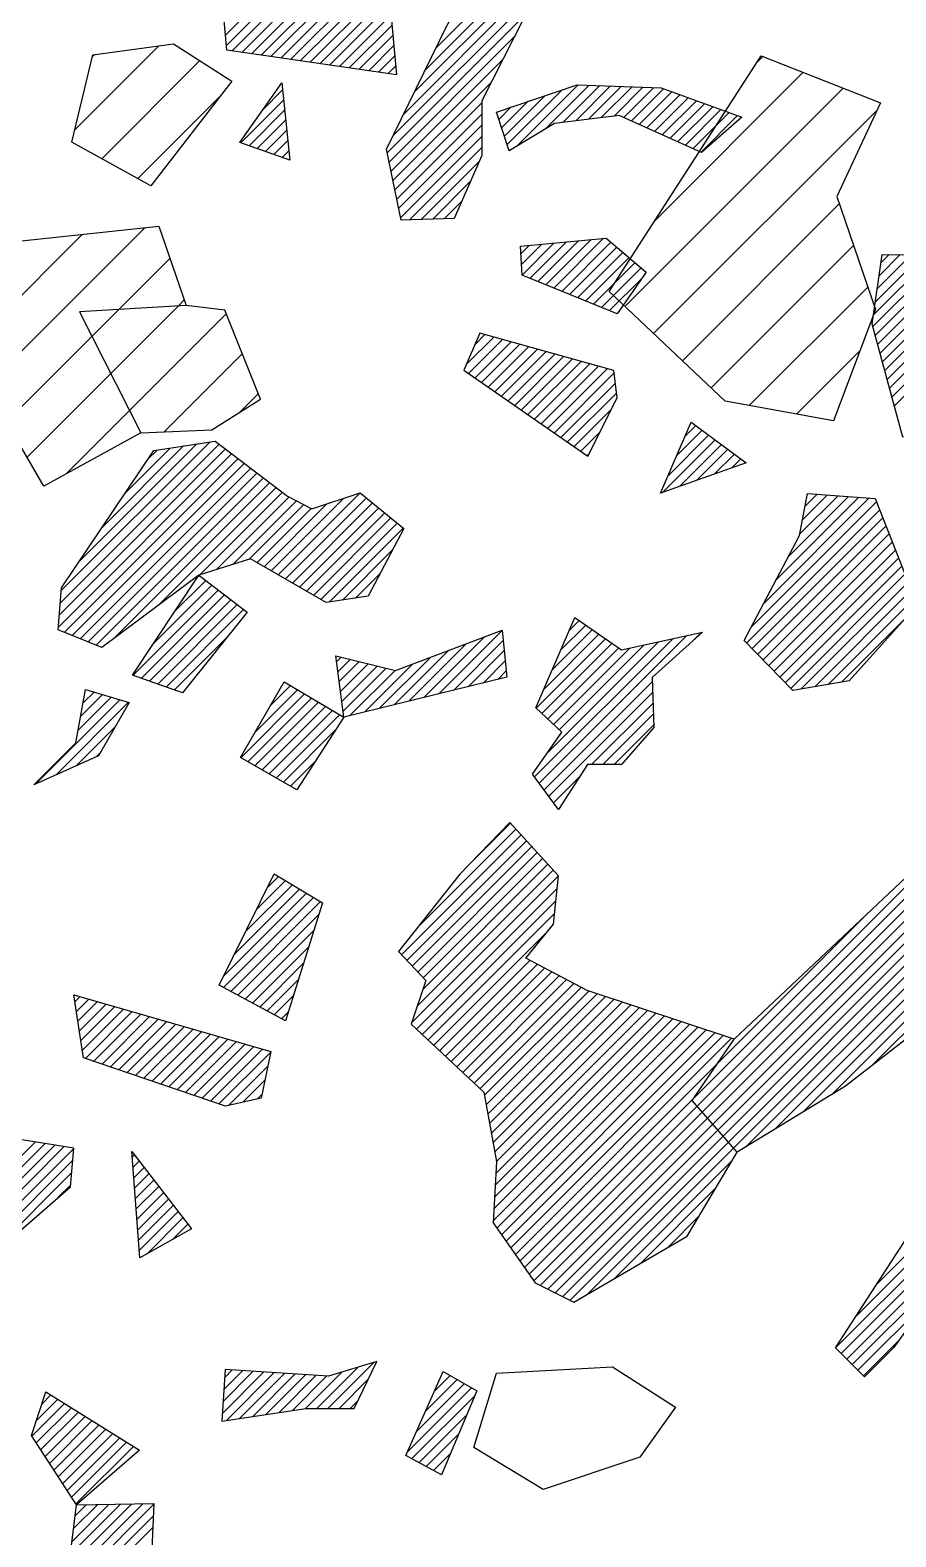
# Model space of a CAD drawing. Header units: metres. Extents: x 1.22 to 3.42, y -20.9 to -16.58.
# Drawn here: x 1.9768 to 2.2506, y -18.4475 to -17.971 of the extents above; entities that cross this region are included whole.
import ezdxf

# ---------------------------------------------------------------- set-up
doc = ezdxf.new("R2010")
doc.units = ezdxf.units.M
doc.header["$LTSCALE"] = 25
doc.header["$MEASUREMENT"] = 0
doc.layers.get('0').update_dxf_attribs({"linetype": 'CONTINUOUS'})
for name, color, linetype in [('FEUER', 1, 'CONTINUOUS'), ('KNOCHEN', 2, 'CONTINUOUS'), ('KNOCHENSCHRAFF', 2, 'CONTINUOUS'), ('STEINE', 4, 'CONTINUOUS')]:
    doc.layers.add(name, color=color, linetype=linetype)

# ---------------------------------------------------------------- blocks, each defined once
blk = doc.blocks.new('*X10')
at = {"color": 0}
for p, q in [((198.803, -1846.504), (201.591, -1843.715)), ((198.852, -1846.101), (201.254, -1843.699)), ((198.901, -1845.698), (200.894, -1843.706)), ((198.951, -1845.295), (200.533, -1843.713)), ((199, -1844.892), (200.172, -1843.72)), ((199.05, -1844.489), (199.812, -1843.727)), ((199.099, -1844.086), (199.451, -1843.734)), ((198.704, -1847.31), (201.559, -1844.454)), ((198.753, -1846.907), (201.575, -1844.085))]:
    blk.add_line(p, q, dxfattribs=at)
blk = doc.blocks.new('*X16')
at = {"color": 0}
for p, q in [((220.313, -1832.418), (230.662, -1822.069)), ((218.64, -1830.909), (227.31, -1822.239)), ((218.772, -1831.131), (227.532, -1822.37)), ((218.937, -1831.319), (227.755, -1822.501)), ((219.925, -1832.452), (230.188, -1822.189)), ((221.219, -1831.865), (230.952, -1822.133)), ((222.126, -1831.312), (231.242, -1822.196)), ((223.033, -1830.758), (231.532, -1822.26)), ((224.291, -1829.854), (231.822, -1822.323)), ((219.102, -1831.508), (227.978, -1822.632)), ((219.266, -1831.697), (228.2, -1822.763)), ((219.431, -1831.886), (228.423, -1822.894)), ((219.596, -1832.074), (228.646, -1823.025)), ((219.761, -1832.263), (229.367, -1822.657)), ((219.413, -1829.782), (224.067, -1825.129)), ((224.447, -1836.769), (230.413, -1830.803)), ((223.789, -1837.781), (230.37, -1831.199)), ((223.152, -1838.771), (229.723, -1832.2)), ((223.329, -1838.948), (228.809, -1833.468)), ((223.505, -1839.125), (227.895, -1834.736)), ((223.682, -1839.302), (226.98, -1836.004)), ((223.858, -1839.479), (226.066, -1837.272)), ((224.035, -1839.656), (225.152, -1838.54))]:
    blk.add_line(p, q, dxfattribs=at)
blk = doc.blocks.new('*X18')
at = {"color": 0}
for p, q in [((218.403, -1809.932), (218.73, -1809.605)), ((198.661, -1814.825), (203.367, -1810.12)), ((199.225, -1813.908), (202.948, -1810.185)), ((217.667, -1811.729), (219.341, -1810.055)), ((217.863, -1811.18), (219.137, -1809.905)), ((218.133, -1810.556), (218.934, -1809.755)), ((198.571, -1815.976), (204.053, -1810.494)), ((198.601, -1815.592), (203.852, -1810.342)), ((198.631, -1815.209), (203.651, -1810.19)), ((198.759, -1816.142), (204.254, -1810.647)), ((199.951, -1812.829), (202.528, -1810.251)), ((200.676, -1811.749), (202.109, -1810.317)), ((201.402, -1810.67), (201.69, -1810.382)), ((218.217, -1811.533), (219.544, -1810.206)), ((218.767, -1811.337), (219.748, -1810.356)), ((219.317, -1811.14), (219.951, -1810.506)), ((219.867, -1810.944), (220.155, -1810.656)), ((199.01, -1816.245), (204.455, -1810.799)), ((199.26, -1816.347), (204.656, -1810.952)), ((199.511, -1816.45), (204.857, -1811.104)), ((199.762, -1816.553), (205.059, -1811.256)), ((200.338, -1816.331), (205.26, -1811.409)), ((201.74, -1815.282), (205.461, -1811.561)), ((203.058, -1814.317), (205.662, -1811.714)), ((203.572, -1814.158), (205.869, -1811.86)), ((204.085, -1813.998), (206.1, -1811.983)), ((205.073, -1814.071), (207.055, -1812.088)), ((205.297, -1814.2), (207.585, -1811.912)), ((205.521, -1814.329), (208.114, -1811.737)), ((205.745, -1814.459), (208.312, -1811.892)), ((205.97, -1814.588), (208.506, -1812.051)), ((204.598, -1813.838), (206.33, -1812.106)), ((204.848, -1813.942), (206.56, -1812.23)), ((206.194, -1814.717), (208.701, -1812.21)), ((206.418, -1814.846), (208.895, -1812.369)), ((206.643, -1814.976), (209.09, -1812.528)), ((206.867, -1815.105), (209.285, -1812.687)), ((207.133, -1815.192), (209.479, -1812.846)), ((207.551, -1815.128), (209.139, -1813.54)), ((202.943, -1814.433), (203.028, -1814.347)), ((207.968, -1815.065), (208.748, -1814.285)), ((200.933, -1817.503), (203.628, -1814.808)), ((201.551, -1816.532), (203.428, -1814.655)), ((202.247, -1815.482), (203.228, -1814.501)), ((201.194, -1817.596), (203.828, -1814.962)), ((201.454, -1817.689), (204.028, -1815.115)), ((201.715, -1817.782), (204.228, -1815.269)), ((201.976, -1817.875), (204.428, -1815.423)), ((214.732, -1816.079), (215.041, -1815.77)), ((202.236, -1817.968), (203.91, -1816.294)), ((210.126, -1818.21), (212.041, -1816.295)), ((210.595, -1818.095), (212.607, -1816.082)), ((213.633, -1820.713), (218.001, -1816.346)), ((213.684, -1818.541), (215.877, -1816.348)), ((213.782, -1820.918), (218.453, -1816.247)), ((213.932, -1817.94), (215.668, -1816.203)), ((214.198, -1817.319), (215.459, -1816.059)), ((214.465, -1816.699), (215.25, -1815.914)), ((218.677, -1816.376), (218.906, -1816.148)), ((209.188, -1818.441), (210.906, -1816.723)), ((209.657, -1818.326), (211.473, -1816.509)), ((211.064, -1817.979), (212.64, -1816.403)), ((211.533, -1817.864), (212.673, -1816.724)), ((213.866, -1818.712), (216.086, -1816.492)), ((214.038, -1819.954), (217.548, -1816.445)), ((214.048, -1818.884), (216.295, -1816.637)), ((214.231, -1819.055), (216.643, -1816.642)), ((214.413, -1819.226), (217.096, -1816.543)), ((207.371, -1817.076), (207.514, -1816.932)), ((207.411, -1817.389), (207.798, -1817.002)), ((207.452, -1817.702), (208.082, -1817.071)), ((207.493, -1818.015), (208.367, -1817.141)), ((207.533, -1818.327), (208.651, -1817.21)), ((207.574, -1818.64), (208.935, -1817.28)), ((208.25, -1818.672), (209.77, -1817.152)), ((208.719, -1818.557), (210.338, -1816.937)), ((212.002, -1817.748), (212.705, -1817.045)), ((207.781, -1818.787), (209.219, -1817.349)), ((212.471, -1817.633), (212.738, -1817.365)), ((213.931, -1821.123), (217.358, -1817.695)), ((197.853, -1820.937), (200.514, -1818.276)), ((199.194, -1819.242), (200.241, -1818.195)), ((199.273, -1818.809), (199.969, -1818.114)), ((199.353, -1818.376), (199.697, -1818.033)), ((204.338, -1820.109), (206.356, -1818.091)), ((204.562, -1820.238), (206.578, -1818.223)), ((204.793, -1819.3), (206.135, -1817.959)), ((205.273, -1818.466), (205.913, -1817.827)), ((214.079, -1821.328), (217.369, -1818.038)), ((198.494, -1820.649), (200.786, -1818.357)), ((204.787, -1820.367), (206.799, -1818.355)), ((205.012, -1820.495), (207.02, -1818.487)), ((205.237, -1820.624), (207.242, -1818.619)), ((205.461, -1820.753), (207.463, -1818.751)), ((215.437, -1820.323), (217.379, -1818.381)), ((215.79, -1820.324), (217.39, -1818.724)), ((199.135, -1820.362), (200.364, -1819.133)), ((205.686, -1820.882), (207.349, -1819.219)), ((216.144, -1820.324), (217.4, -1819.067)), ((199.776, -1820.074), (199.881, -1819.969)), ((205.911, -1821.011), (206.703, -1820.218)), ((214.228, -1821.532), (215.073, -1820.688)), ((214.377, -1821.737), (214.431, -1821.683)), ((209.421, -1826.34), (213.21, -1822.55)), ((209.931, -1825.475), (213.042, -1822.365)), ((211.472, -1823.582), (212.874, -1822.179)), ((209.592, -1826.522), (213.378, -1822.736)), ((209.764, -1826.704), (213.546, -1822.921)), ((209.935, -1826.886), (213.714, -1823.107)), ((210.104, -1827.425), (214.051, -1823.477)), ((210.107, -1827.068), (213.883, -1823.292)), ((204.839, -1824.911), (205.753, -1823.997)), ((205.185, -1824.212), (205.533, -1823.864)), ((209.748, -1828.488), (214.383, -1823.852)), ((209.926, -1827.956), (214.219, -1823.663)), ((203.802, -1827.009), (206.415, -1824.395)), ((204.148, -1826.309), (206.195, -1824.262)), ((204.493, -1825.61), (205.974, -1824.13)), ((209.897, -1828.692), (214.344, -1824.245)), ((203.789, -1827.375), (206.636, -1824.528)), ((204.019, -1827.499), (206.857, -1824.661)), ((210.08, -1828.863), (214.304, -1824.639)), ((204.249, -1827.622), (206.817, -1825.055)), ((210.262, -1829.034), (214.264, -1825.032)), ((204.479, -1827.746), (206.653, -1825.572)), ((210.445, -1829.205), (214.04, -1825.609)), ((204.709, -1827.87), (206.489, -1826.089)), ((204.938, -1827.994), (206.325, -1826.607)), ((210.628, -1829.376), (213.487, -1826.516)), ((210.81, -1829.546), (213.719, -1826.638)), ((210.993, -1829.717), (213.95, -1826.76)), ((205.168, -1828.117), (206.162, -1827.124)), ((211.175, -1829.888), (214.182, -1826.882)), ((211.358, -1830.059), (214.413, -1827.004)), ((211.541, -1830.23), (214.644, -1827.126)), ((211.723, -1830.401), (214.876, -1827.249)), ((199.094, -1827.827), (199.26, -1827.661)), ((199.141, -1828.134), (199.535, -1827.741)), ((205.398, -1828.241), (205.998, -1827.641)), ((211.906, -1830.572), (215.107, -1827.371)), ((212.045, -1830.786), (215.344, -1827.487)), ((212.1, -1831.085), (215.61, -1827.575)), ((212.155, -1831.383), (215.876, -1827.663)), ((212.21, -1831.682), (216.141, -1827.751)), ((199.188, -1828.441), (199.809, -1827.82)), ((199.235, -1828.748), (200.083, -1827.899)), ((199.281, -1829.054), (200.358, -1827.978)), ((199.328, -1829.361), (200.632, -1828.057)), ((199.426, -1829.617), (200.907, -1828.136)), ((199.689, -1829.707), (201.181, -1828.215)), ((205.628, -1828.365), (205.834, -1828.158)), ((212.266, -1831.98), (216.407, -1827.839)), ((212.321, -1832.279), (216.673, -1827.927)), ((212.376, -1832.577), (216.938, -1828.015)), ((212.392, -1833.621), (217.735, -1828.279)), ((212.412, -1833.248), (217.469, -1828.191)), ((212.431, -1832.875), (217.204, -1828.103)), ((199.953, -1829.797), (201.456, -1828.294)), ((200.216, -1829.887), (201.73, -1828.374)), ((200.48, -1829.978), (202.004, -1828.453)), ((200.743, -1830.068), (202.279, -1828.532)), ((201.006, -1830.158), (202.553, -1828.611)), ((201.27, -1830.248), (202.828, -1828.69)), ((201.533, -1830.338), (203.102, -1828.769)), ((212.332, -1834.743), (218.532, -1828.542)), ((212.352, -1834.369), (218.266, -1828.454)), ((212.372, -1833.995), (218.001, -1828.366)), ((212.442, -1834.985), (218.797, -1828.63)), ((212.588, -1835.193), (219.063, -1828.718)), ((201.796, -1830.428), (203.377, -1828.848)), ((202.06, -1830.519), (203.651, -1828.927)), ((202.323, -1830.609), (203.926, -1829.006)), ((202.587, -1830.699), (204.2, -1829.086)), ((202.85, -1830.789), (204.474, -1829.165)), ((203.113, -1830.879), (204.749, -1829.244)), ((212.734, -1835.401), (219.329, -1828.806)), ((212.879, -1835.609), (219.594, -1828.894)), ((213.025, -1835.817), (219.86, -1828.982)), ((203.377, -1830.969), (205.023, -1829.323)), ((203.64, -1831.06), (205.284, -1829.416)), ((203.939, -1831.115), (205.191, -1829.862)), ((213.171, -1836.025), (219.413, -1829.782)), ((204.395, -1831.011), (205.098, -1830.309)), ((204.852, -1830.908), (205.005, -1830.755)), ((213.316, -1836.233), (218.64, -1830.909)), ((213.462, -1836.44), (218.772, -1831.131)), ((213.608, -1836.648), (218.937, -1831.319)), ((213.816, -1836.794), (219.102, -1831.508)), ((214.051, -1836.912), (219.266, -1831.697)), ((214.287, -1837.03), (219.431, -1831.886)), ((214.522, -1837.148), (219.596, -1832.074)), ((194.365, -1837.152), (199.053, -1832.465)), ((194.429, -1836.735), (198.757, -1832.408)), ((194.492, -1836.319), (198.452, -1832.359)), ((194.556, -1835.902), (198.147, -1832.31)), ((194.619, -1835.485), (197.842, -1832.262)), ((214.757, -1837.266), (219.761, -1832.263)), ((215.295, -1837.082), (219.925, -1832.452)), ((194.302, -1837.569), (199.02, -1832.851)), ((200.905, -1832.734), (200.974, -1832.665)), ((200.93, -1833.063), (201.127, -1832.865)), ((216.145, -1836.586), (219.883, -1832.848)), ((194.238, -1837.986), (198.988, -1833.237)), ((200.954, -1833.392), (201.281, -1833.065)), ((200.979, -1833.721), (201.435, -1833.265)), ((201.003, -1834.05), (201.588, -1833.465)), ((198.567, -1834.011), (198.955, -1833.623)), ((201.028, -1834.379), (201.742, -1833.665)), ((201.052, -1834.708), (201.896, -1833.865)), ((216.995, -1836.09), (219.357, -1833.727)), ((201.077, -1835.037), (202.049, -1834.065)), ((201.101, -1835.366), (202.203, -1834.265)), ((201.126, -1835.696), (202.357, -1834.464)), ((201.375, -1835.8), (202.51, -1834.664)), ((202.18, -1835.348), (202.664, -1834.864)), ((217.844, -1835.594), (218.832, -1834.606)), ((207.095, -1840.686), (208.543, -1839.238)), ((203.756, -1840.843), (205.065, -1839.535)), ((203.78, -1840.465), (204.732, -1839.513)), ((203.804, -1840.088), (204.4, -1839.492)), ((203.829, -1839.71), (204.068, -1839.471)), ((203.884, -1841.069), (205.397, -1839.556)), ((204.301, -1841.005), (205.729, -1839.577)), ((204.718, -1840.941), (206.062, -1839.598)), ((205.136, -1840.878), (206.394, -1839.619)), ((205.553, -1840.814), (206.726, -1839.641)), ((205.97, -1840.751), (207.059, -1839.662)), ((206.387, -1840.687), (207.535, -1839.539)), ((206.742, -1840.686), (208.039, -1839.389)), ((210.455, -1840.155), (210.964, -1839.646)), ((207.448, -1840.687), (208.38, -1839.755)), ((209.609, -1842.062), (211.638, -1840.032)), ((209.891, -1841.426), (211.413, -1839.904)), ((210.173, -1840.79), (211.188, -1839.775)), ((197.73, -1841.566), (198.765, -1840.531)), ((197.869, -1841.78), (198.983, -1840.667)), ((197.873, -1841.07), (198.547, -1840.395)), ((198.051, -1840.538), (198.329, -1840.26)), ((207.801, -1840.687), (208.048, -1840.44)), ((209.75, -1842.274), (211.748, -1840.276)), ((198.008, -1841.995), (199.201, -1840.802)), ((198.147, -1842.209), (199.419, -1840.938)), ((198.287, -1842.424), (199.637, -1841.074)), ((209.978, -1842.399), (211.487, -1840.89)), ((198.426, -1842.638), (199.855, -1841.209)), ((198.565, -1842.852), (200.072, -1841.345)), ((198.704, -1843.067), (200.29, -1841.481)), ((198.843, -1843.281), (200.508, -1841.616)), ((210.207, -1842.524), (211.227, -1841.504)), ((198.983, -1843.495), (200.726, -1841.752)), ((199.122, -1843.71), (200.944, -1841.887)), ((210.435, -1842.649), (210.966, -1842.119)), ((210.664, -1842.774), (210.705, -1842.733))]:
    blk.add_line(p, q, dxfattribs=at)
blk = doc.blocks.new('*X19')
at = {"color": 0}
for p, q in [((210.166, -1798.371), (215.509, -1793.028)), ((210.503, -1797.68), (215.329, -1792.854)), ((209.491, -1799.753), (215.759, -1793.485)), ((209.828, -1799.062), (215.689, -1793.201)), ((203.856, -1797.256), (205.393, -1795.719)), ((203.885, -1797.581), (205.704, -1795.761)), ((204.058, -1797.761), (206.016, -1795.803)), ((204.367, -1797.806), (206.328, -1795.845)), ((204.676, -1797.85), (206.639, -1795.887)), ((209.153, -1800.444), (213.719, -1795.878)), ((204.985, -1797.895), (206.951, -1795.929)), ((205.294, -1797.939), (207.262, -1795.971)), ((205.603, -1797.984), (207.574, -1796.013)), ((205.912, -1798.028), (207.886, -1796.055)), ((206.221, -1798.073), (208.197, -1796.097)), ((206.53, -1798.117), (208.509, -1796.139)), ((206.839, -1798.162), (208.82, -1796.181)), ((207.148, -1798.207), (209.065, -1796.29)), ((207.457, -1798.251), (209.094, -1796.615)), ((208.974, -1800.977), (213.354, -1796.597)), ((207.766, -1798.296), (209.122, -1796.94)), ((208.075, -1798.34), (209.151, -1797.265)), ((209.034, -1801.271), (212.989, -1797.315)), ((208.384, -1798.385), (209.179, -1797.59)), ((208.693, -1798.429), (209.208, -1797.915)), ((209.002, -1798.474), (209.236, -1798.24)), ((209.094, -1801.565), (212.624, -1798.034)), ((205.032, -1799.616), (205.657, -1798.99)), ((209.153, -1801.858), (212.259, -1798.753)), ((212.678, -1800.455), (213.965, -1799.168)), ((212.766, -1800.72), (214.5, -1798.987)), ((213.068, -1800.772), (215.014, -1798.826)), ((213.964, -1800.23), (215.354, -1798.84)), ((214.531, -1800.016), (215.694, -1798.853)), ((214.935, -1799.966), (216.034, -1798.867)), ((215.338, -1799.916), (216.374, -1798.88)), ((215.741, -1799.866), (216.714, -1798.894)), ((216.145, -1799.817), (217.054, -1798.907)), ((216.452, -1799.863), (217.394, -1798.921)), ((216.695, -1799.973), (217.71, -1798.958)), ((216.939, -1800.084), (217.97, -1799.052)), ((217.182, -1800.194), (218.23, -1799.146)), ((204.339, -1800.662), (205.69, -1799.311)), ((204.6, -1800.755), (205.723, -1799.631)), ((209.213, -1802.152), (211.965, -1799.4)), ((212.502, -1799.924), (212.896, -1799.53)), ((212.59, -1800.189), (213.431, -1799.349)), ((217.425, -1800.304), (218.489, -1799.24)), ((217.669, -1800.414), (218.749, -1799.334)), ((217.912, -1800.524), (219.009, -1799.428)), ((218.156, -1800.634), (219.268, -1799.521)), ((218.399, -1800.744), (219.528, -1799.615)), ((204.861, -1800.848), (205.756, -1799.952)), ((209.273, -1802.446), (211.964, -1799.754)), ((209.332, -1802.74), (211.964, -1800.108)), ((218.642, -1800.855), (219.788, -1799.709)), ((218.886, -1800.965), (220.047, -1799.803)), ((205.121, -1800.941), (205.789, -1800.273)), ((205.382, -1801.033), (205.822, -1800.593)), ((209.392, -1803.034), (211.964, -1800.462)), ((205.643, -1801.126), (205.855, -1800.914)), ((209.68, -1803.099), (211.963, -1800.816)), ((210.045, -1803.088), (211.883, -1801.25)), ((210.409, -1803.078), (211.608, -1801.878)), ((210.773, -1803.067), (211.333, -1802.507)), ((213.198, -1804.178), (213.474, -1803.902)), ((213.216, -1804.513), (213.864, -1803.866)), ((213.234, -1804.848), (214.253, -1803.829)), ((213.486, -1804.951), (214.643, -1803.793)), ((213.737, -1805.053), (215.033, -1803.757)), ((213.988, -1805.156), (215.423, -1803.721)), ((214.239, -1805.258), (215.813, -1803.684)), ((214.49, -1805.361), (216.044, -1803.806)), ((214.741, -1805.463), (216.236, -1803.968)), ((214.992, -1805.566), (216.428, -1804.129)), ((215.243, -1805.668), (216.62, -1804.291)), ((215.494, -1805.771), (216.812, -1804.453)), ((224.354, -1806.103), (226.173, -1804.284)), ((224.412, -1805.691), (225.903, -1804.201)), ((224.47, -1805.28), (225.55, -1804.2)), ((224.528, -1804.868), (225.197, -1804.2)), ((224.586, -1804.457), (224.844, -1804.199)), ((215.745, -1805.873), (217.004, -1804.614)), ((215.996, -1805.976), (217.043, -1804.929)), ((224.335, -1806.476), (226.238, -1804.573)), ((224.41, -1806.754), (226.303, -1804.861)), ((224.485, -1807.032), (226.368, -1805.15)), ((224.561, -1807.311), (226.433, -1805.438)), ((224.636, -1807.589), (226.498, -1805.727)), ((224.711, -1807.868), (226.563, -1806.015)), ((224.786, -1808.146), (226.628, -1806.304)), ((211.475, -1807.668), (212.338, -1806.805)), ((211.749, -1807.041), (212.061, -1806.728)), ((224.861, -1808.424), (226.693, -1806.593)), ((211.538, -1807.959), (212.615, -1806.882)), ((211.747, -1808.103), (212.891, -1806.959)), ((211.956, -1808.248), (213.168, -1807.036)), ((212.165, -1808.392), (213.444, -1807.113)), ((212.375, -1808.537), (213.721, -1807.19)), ((212.584, -1808.681), (213.997, -1807.267)), ((224.936, -1808.703), (226.758, -1806.881)), ((225.012, -1808.981), (226.823, -1807.17)), ((212.793, -1808.825), (214.274, -1807.345)), ((213.002, -1808.97), (214.55, -1807.422)), ((213.211, -1809.114), (214.827, -1807.499)), ((213.421, -1809.258), (215.103, -1807.576)), ((213.63, -1809.403), (215.38, -1807.653)), ((213.839, -1809.547), (215.656, -1807.73)), ((214.048, -1809.692), (215.933, -1807.807)), ((214.257, -1809.836), (216.15, -1807.943)), ((214.466, -1809.98), (216.187, -1808.26)), ((214.676, -1810.125), (216.224, -1808.576)), ((214.885, -1810.269), (216.062, -1809.092)), ((215.094, -1810.413), (215.706, -1809.801)), ((215.303, -1810.558), (215.35, -1810.511)), ((220.483, -1815.985), (224.45, -1812.017)), ((220.873, -1815.241), (224.218, -1811.896)), ((221.263, -1814.497), (223.889, -1811.872)), ((221.654, -1813.753), (223.559, -1811.848)), ((222.015, -1813.039), (223.23, -1811.824)), ((222.1, -1812.6), (222.9, -1811.8)), ((222.185, -1812.162), (222.571, -1811.776)), ((220.343, -1816.478), (224.55, -1812.271)), ((220.517, -1816.658), (224.65, -1812.525)), ((220.691, -1816.837), (224.749, -1812.779)), ((220.864, -1817.017), (224.849, -1813.033)), ((221.038, -1817.197), (224.949, -1813.287)), ((221.212, -1817.377), (225.048, -1813.541)), ((221.385, -1817.557), (225.148, -1813.795)), ((221.559, -1817.737), (225.248, -1814.048)), ((221.733, -1817.917), (225.347, -1814.302)), ((222.067, -1817.936), (225.447, -1814.556)), ((222.493, -1817.864), (225.546, -1814.81)), ((222.919, -1817.792), (225.646, -1815.064)), ((223.345, -1817.719), (225.291, -1815.773))]:
    blk.add_line(p, q, dxfattribs=at)
blk = doc.blocks.new('*X31')
at = {"color": 0}
for p, q in [((199.086, -1800.258), (201.748, -1797.596)), ((199.651, -1797.926), (199.696, -1797.881)), ((199.944, -1801.168), (203.047, -1798.065)), ((220.663, -1798.127), (220.855, -1797.935)), ((217.441, -1803.116), (222.124, -1798.434)), ((216.49, -1805.835), (223.393, -1798.933)), ((201.083, -1801.797), (203.645, -1799.235)), ((217.398, -1806.695), (224.475, -1799.618)), ((218.306, -1807.555), (223.273, -1802.588)), ((196.278, -1808.37), (201.299, -1803.349)), ((195.627, -1807.253), (199.319, -1803.561)), ((219.214, -1808.414), (223.723, -1803.906)), ((200.485, -1805.931), (202.098, -1804.317)), ((220.42, -1808.976), (224.173, -1805.224)), ((200.227, -1807.956), (202.364, -1805.819)), ((202.364, -1805.819), (202.552, -1805.631)), ((199.634, -1806.781), (200.485, -1805.931)), ((200.82, -1809.131), (203.881, -1806.07)), ((196.928, -1809.487), (199.634, -1806.781)), ((221.918, -1809.246), (223.921, -1807.243)), ((201.915, -1809.804), (204.385, -1807.334)), ((197.579, -1810.604), (200.227, -1807.956)), ((204.307, -1809.18), (204.889, -1808.598)), ((198.825, -1811.126), (200.82, -1809.131))]:
    blk.add_line(p, q, dxfattribs=at)

msp = doc.modelspace()

# ---------------------------------------------------------------- linework, layer by layer
at = {"layer": 'KNOCHEN'}
for points in [[(2.09407, -18.03107), (2.0895, -18.0086), (2.10845, -17.96981), (2.12278, -17.94379), (2.12638, -17.92184), (2.14477, -17.92033), (2.15803, -17.93311), (2.15495, -17.94536), (2.14013, -17.953), (2.11965, -17.99332), (2.11963, -18.01068), (2.11092, -18.03058), (2.09407, -18.03107)], [(2.03899, -17.97738), (2.03698, -17.95491), (2.09058, -17.96213), (2.0926, -17.98511), (2.03899, -17.97738)], [(2.04304, -18.00649), (2.05634, -17.98762), (2.05886, -18.01213), (2.04304, -18.00649)], [(2.12424, -17.9969), (2.14978, -17.98825), (2.17634, -17.9893), (2.20186, -17.99853), (2.18907, -18.00975), (2.16305, -17.99797), (2.14262, -18.00049), (2.12831, -18.00916), (2.12424, -17.9969)], [(2.13234, -18.04848), (2.13185, -18.03929), (2.15891, -18.03677), (2.17166, -18.04751), (2.16246, -18.06077), (2.13234, -18.04848)], [(2.25279, -18.0997), (2.24313, -18.06394), (2.24622, -18.04199), (2.26154, -18.04201), (2.27017, -18.08032), (2.27168, -18.09666), (2.25279, -18.0997)], [(2.15321, -18.1057), (2.16242, -18.08733), (2.16141, -18.07865), (2.11904, -18.06685), (2.11392, -18.07858), (2.15321, -18.1057)], [(2.17617, -18.11747), (2.1859, -18.09502), (2.20324, -18.10781), (2.17617, -18.11747)], [(2.01585, -18.10399), (2.03526, -18.10095), (2.05821, -18.11834), (2.06587, -18.12244), (2.08119, -18.11735), (2.09496, -18.1286), (2.0837, -18.15003), (2.07042, -18.15206), (2.04644, -18.13824), (2.03009, -18.14333), (1.99943, -18.16626), (1.98565, -18.16063), (1.98668, -18.14735), (2.01585, -18.10399)], [(2.25731, -18.15281), (2.23584, -18.17678), (2.21796, -18.17982), (2.20266, -18.16398), (2.22007, -18.13081), (2.22264, -18.11753), (2.24408, -18.11909), (2.25731, -18.15281)], [(2.00912, -18.17496), (2.03009, -18.14333), (2.0454, -18.15509), (2.02494, -18.18059), (2.00912, -18.17496)], [(2.13676, -18.18534), (2.14905, -18.15676), (2.16385, -18.16699), (2.18939, -18.1614), (2.17354, -18.17568), (2.17403, -18.19151), (2.1638, -18.20324), (2.15308, -18.20323), (2.14387, -18.21752), (2.13571, -18.20627), (2.14492, -18.19301), (2.13676, -18.18534)], [(2.07599, -18.18832), (2.07346, -18.16891), (2.09235, -18.17353), (2.12607, -18.16081), (2.12758, -18.17562), (2.07599, -18.18832)], [(2.0433, -18.20104), (2.05711, -18.17706), (2.07599, -18.18832), (2.06115, -18.21128), (2.0433, -18.20104)], [(1.97792, -18.20964), (1.99122, -18.19638), (1.9943, -18.17953), (2.00808, -18.18364), (1.99836, -18.20047), (1.97792, -18.20964)], [(2.18613, -18.30948), (2.19943, -18.2901), (2.27203, -18.22177), (2.28683, -18.23047), (2.30471, -18.22028), (2.3282, -18.22541), (2.3338, -18.23768), (2.30365, -18.25142), (2.23465, -18.30495), (2.20041, -18.32584), (2.18613, -18.30948)], [(2.19943, -18.2901), (2.15299, -18.27472), (2.13359, -18.26448), (2.14229, -18.25377), (2.14384, -18.23845), (2.12854, -18.22158), (2.11269, -18.2379), (2.09326, -18.26238), (2.10193, -18.27159), (2.09731, -18.28537), (2.12026, -18.30685), (2.12432, -18.32881), (2.12327, -18.34821), (2.13652, -18.36712), (2.14877, -18.37326), (2.18454, -18.35238), (2.20041, -18.32584)], [(2.03656, -18.27303), (2.05397, -18.23782), (2.06928, -18.24703), (2.05748, -18.2843), (2.03656, -18.27303)], [(1.99364, -18.29596), (1.9906, -18.27604), (2.05288, -18.29399), (2.04979, -18.3088), (2.03856, -18.31133), (1.99364, -18.29596)], [(2.23148, -18.38767), (2.26831, -18.33104), (2.29187, -18.28256), (2.30667, -18.28462), (2.30357, -18.31321), (2.24986, -18.38769), (2.24066, -18.39687), (2.23148, -18.38767)], [(1.95215, -18.39497), (1.96441, -18.38988), (1.9665, -18.35669), (1.9895, -18.3368), (1.99054, -18.32455), (1.95174, -18.31837), (1.94195, -18.3827), (1.95215, -18.39497)], [(2.01143, -18.3593), (2.00892, -18.32559), (2.02778, -18.35013), (2.01143, -18.3593)], [(2.07928, -18.40688), (2.08645, -18.39208), (2.07113, -18.39665), (2.03845, -18.39457), (2.0374, -18.41091), (2.06396, -18.40686), (2.07928, -18.40688)], [(2.0956, -18.42171), (2.10738, -18.39517), (2.1181, -18.40131), (2.10683, -18.42785), (2.0956, -18.42171)], [(1.99141, -18.4374), (1.97714, -18.41542), (1.98176, -18.40164), (2.01135, -18.42006), (1.99141, -18.4374)], [(1.99279, -18.55331), (1.98522, -18.48794), (1.99141, -18.4374), (2.01592, -18.43692), (2.01382, -18.48543), (2.01575, -18.57173), (1.99585, -18.56302), (1.99279, -18.55331)]]:
    msp.add_lwpolyline(points, dxfattribs=at)
at = {"layer": 'STEINE'}
for points in [[(1.98993, -18.00642), (1.99661, -17.97886), (2.02214, -17.97532), (2.04051, -17.98709), (2.01494, -18.02024), (1.98993, -18.00642)], [(2.15991, -18.05362), (2.20801, -17.97913), (2.24578, -17.99399), (2.23195, -18.02359), (2.24416, -18.05935), (2.23084, -18.09457), (2.19663, -18.08839), (2.15991, -18.05362)], [(2.24416, -18.05935), (2.23084, -18.09457), (2.19663, -18.08839), (2.15991, -18.05362), (2.15991, -18.05362), (2.20801, -17.97913), (2.24578, -17.99399)], [(2.01177, -18.09837), (1.98111, -18.11518), (1.95462, -18.0697), (1.95619, -18.03957), (2.01747, -18.03301), (2.02612, -18.05804)], [(2.02612, -18.05804), (1.99242, -18.06004), (2.01177, -18.09837), (2.03424, -18.09737), (2.04957, -18.08769), (2.03837, -18.05959), (2.02612, -18.05804)], [(2.13899, -18.43249), (2.11705, -18.41918), (2.12423, -18.3957), (2.161, -18.39371), (2.1809, -18.4065), (2.16964, -18.42231), (2.13899, -18.43249)]]:
    msp.add_lwpolyline(points, dxfattribs=at)

# ---------------------------------------------------------------- block references
at = {"layer": 'FEUER', "xscale": 0.01, "yscale": 0.01, "zscale": 0.01}
msp.add_blockref('*X31', (0, 0), dxfattribs=at)
at = {"layer": 'KNOCHENSCHRAFF', "xscale": 0.01, "yscale": 0.01, "zscale": 0.01}
for name in ['*X19', '*X18', '*X16', '*X10']:
    msp.add_blockref(name, (0, 0), dxfattribs=at)

doc.saveas('drawing.dxf')
